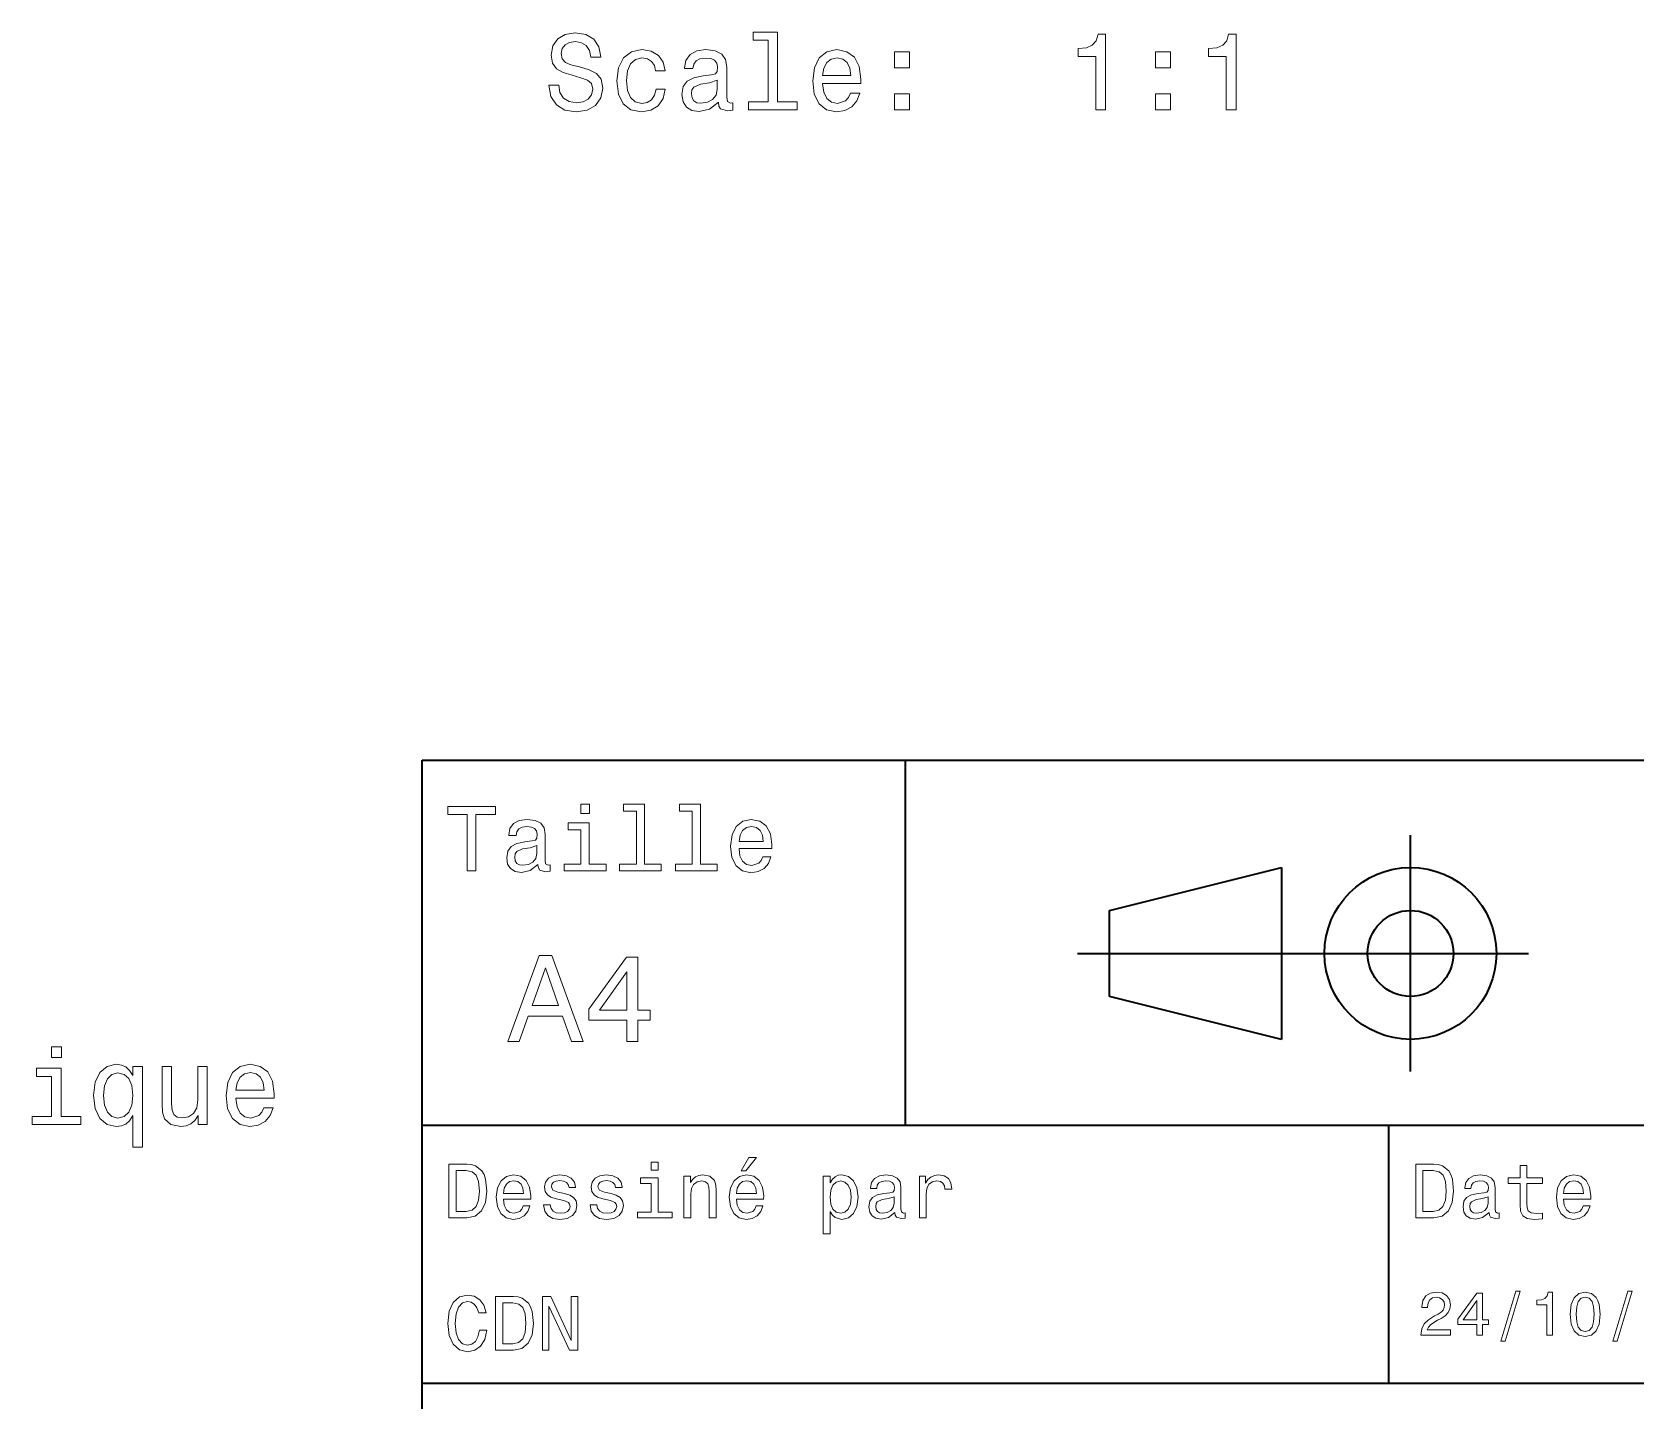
# Model space of a CAD drawing. Extents: x 0 to 297, y 0 to 210.
# Drawn here: x 78.8 to 153.5, y 40.2 to 103.9 of the extents above; entities that cross this region are included whole.
import ezdxf

# ---------------------------------------------------------------- set-up
doc = ezdxf.new("R2010")
doc.units = 0

msp = doc.modelspace()

# ---------------------------------------------------------------- linework, layer by layer
at = {"color": 7, "lineweight": 35}
for p, q in [((97, 10), (97, 70)), ((97, 70), (287, 70)), ((127.5, 61), (148.5, 61)), ((97, 53), (162, 53)), ((97, 41), (162, 41))]:
    msp.add_line(p, q, dxfattribs=at)
at = {"color": 7, "lineweight": 35, "ltscale": 0.425}
msp.add_line((119.5, 53), (119.5, 70), dxfattribs=at)
at = {"color": 7, "lineweight": 35, "ltscale": 0.275}
msp.add_line((143, 55.5), (143, 66.5), dxfattribs=at)
at = {"color": 7, "lineweight": 35, "ltscale": 0.206155}
for p, q in [((129, 63), (137, 65)), ((137, 57), (129, 59))]:
    msp.add_line(p, q, dxfattribs=at)
at = {"color": 7, "lineweight": 35, "ltscale": 0.2}
msp.add_line((137, 65), (137, 57), dxfattribs=at)
at = {"color": 7, "lineweight": 35, "ltscale": 0.1}
msp.add_line((129, 59), (129, 63), dxfattribs=at)
at = {"color": 7, "lineweight": 35, "ltscale": 0.3}
msp.add_line((142, 41), (142, 53), dxfattribs=at)
at = {"color": 7, "lineweight": 13}
for points in [[(103.355461, 101.419731), (102.896523, 101.419731), (102.997391, 100.885147), (103.24955, 100.491776), (103.637878, 100.254745), (104.162376, 100.169014), (104.681831, 100.249702), (105.07016, 100.471603), (105.317276, 100.819588), (105.408051, 101.278519), (105.332405, 101.692062), (105.12059, 101.959358), (104.777649, 102.135872), (104.318718, 102.266991), (103.925346, 102.362816), (103.668137, 102.473763), (103.521889, 102.635147), (103.476494, 102.887314), (103.521889, 103.114258), (103.653008, 103.285728), (103.854736, 103.401718), (104.132118, 103.442062), (104.414536, 103.391632), (104.636436, 103.255463), (104.782692, 103.028519), (104.853294, 102.720886), (105.312233, 102.720886), (105.312233, 102.730972), (105.231537, 103.205032), (104.994507, 103.55806), (104.621307, 103.779961), (104.116989, 103.855606), (103.663094, 103.779961), (103.310066, 103.568146), (103.083122, 103.240334), (103.002434, 102.816704), (103.067993, 102.438461), (103.259636, 102.181259), (103.562233, 102.009789), (103.975777, 101.878662), (104.384277, 101.762672), (104.691917, 101.651718), (104.878517, 101.490334), (104.944077, 101.228088), (104.88356, 100.9608), (104.727219, 100.759071), (104.490189, 100.632988), (104.182549, 100.592644), (103.839607, 100.648117), (103.577362, 100.809502), (103.410934, 101.071747)], [(113.098976, 103.512672), (113.098976, 100.638031), (112.18615, 100.638031), (112.18615, 100.264832), (114.450562, 100.264832), (114.450562, 100.638031), (113.542778, 100.638031), (113.542778, 103.885872), (112.403008, 103.885872), (112.403008, 103.512672)], [(128.349701, 100.264832), (128.808624, 100.264832), (128.808624, 103.790047), (128.465698, 103.790047), (128.374908, 103.482414), (128.193359, 103.275635), (127.915977, 103.154602), (127.532692, 103.114258), (127.532692, 102.756187), (128.349701, 102.756187)], [(134.421738, 100.264832), (134.880676, 100.264832), (134.880676, 103.790047), (134.537735, 103.790047), (134.44696, 103.482414), (134.265396, 103.275635), (133.988022, 103.154602), (133.604736, 103.114258), (133.604736, 102.756187), (134.421738, 102.756187)], [(107.869148, 102.075348), (108.307907, 102.075348), (108.217133, 102.478806), (108.000275, 102.796532), (107.662376, 102.993217), (107.223618, 103.068863), (106.739464, 102.968002), (106.371307, 102.685577), (106.13932, 102.226646), (106.058632, 101.611374), (106.134277, 101.001144), (106.361221, 100.547249), (106.719292, 100.264832), (107.208488, 100.169014), (107.642204, 100.244659), (107.980103, 100.456474), (108.21209, 100.78933), (108.31295, 101.233131), (107.88932, 101.233131), (107.813675, 100.950714), (107.672462, 100.738892), (107.470734, 100.607773), (107.223618, 100.567429), (106.915977, 100.632988), (106.694077, 100.834717), (106.557907, 101.162529), (106.51252, 101.626503), (106.557907, 102.080391), (106.69912, 102.408203), (106.926064, 102.609932), (107.223618, 102.680534), (107.485863, 102.635147), (107.682549, 102.519157), (107.813675, 102.327515)], [(110.789177, 100.617859), (110.789177, 100.60273), (110.814392, 100.431259), (110.890045, 100.310219), (111.207764, 100.214401), (111.45488, 100.254745), (111.45488, 100.597687), (111.348976, 100.582558), (111.207764, 100.648117), (111.182549, 100.849846), (111.182549, 102.251862), (111.122032, 102.609932), (110.945518, 102.862091), (110.637878, 103.01339), (110.204163, 103.068863), (109.780533, 103.008347), (109.46785, 102.836876), (109.271164, 102.569588), (109.205605, 102.21656), (109.205605, 102.186302), (109.604019, 102.186302), (109.63932, 102.398117), (109.750275, 102.549416), (109.931831, 102.64019), (110.189034, 102.675491), (110.43615, 102.650276), (110.612663, 102.574631), (110.718575, 102.443504), (110.753876, 102.261948), (110.733704, 102.050133), (110.653008, 101.944229), (110.451279, 101.893791), (110.073036, 101.853447), (109.63932, 101.762672), (109.33168, 101.601288), (109.150131, 101.349129), (109.09465, 100.975929), (109.145081, 100.643074), (109.301422, 100.395958), (109.553589, 100.239616), (109.901566, 100.184143), (110.37059, 100.290047)], [(115.640762, 101.490334), (117.415977, 101.490334), (117.421021, 101.697105), (117.340332, 102.277077), (117.118423, 102.7108), (116.765404, 102.973045), (116.296379, 103.068863), (115.837448, 102.968002), (115.484421, 102.685577), (115.257477, 102.226646), (115.176788, 101.62146), (115.252434, 101.001144), (115.479378, 100.547249), (115.827362, 100.264832), (116.28125, 100.169014), (116.674622, 100.234573), (116.997391, 100.406044), (117.234421, 100.678375), (117.37059, 101.041489), (116.931831, 101.041489), (116.841049, 100.83976), (116.709923, 100.688461), (116.336731, 100.567429), (116.049263, 100.622902), (115.832405, 100.799416), (115.691193, 101.086876), (115.640762, 101.475204)], [(115.640762, 101.863533), (115.696236, 102.211517), (115.832405, 102.468719), (116.039177, 102.625061), (116.311508, 102.680534), (116.578804, 102.625061), (116.785576, 102.468719), (116.911652, 102.211517), (116.957047, 101.863533)], [(118.984421, 102.221603), (119.680389, 102.221603), (119.680389, 102.973045), (118.984421, 102.973045)], [(131.12851, 102.221603), (131.824478, 102.221603), (131.824478, 102.973045), (131.12851, 102.973045)], [(110.738747, 101.212959), (110.678223, 100.950714), (110.516846, 100.748978), (110.274765, 100.617859), (109.977219, 100.572472), (109.785576, 100.597687), (109.649406, 100.678375), (109.563675, 100.819588), (109.538452, 101.016273), (109.558632, 101.192787), (109.63932, 101.318863), (109.96209, 101.460075), (110.37059, 101.520592), (110.738747, 101.641632)], [(118.984421, 100.264832), (119.680389, 100.264832), (119.680389, 101.016273), (118.984421, 101.016273)], [(131.12851, 100.264832), (131.824478, 100.264832), (131.824478, 101.016273), (131.12851, 101.016273)], [(104.786743, 67.940918), (104.384727, 67.940918), (104.384727, 67.508644), (104.786743, 67.508644)], [(106.969742, 67.621033), (106.969742, 65.157059), (106.187317, 65.157059), (106.187317, 64.837173), (108.128242, 64.837173), (108.128242, 65.157059), (107.350143, 65.157059), (107.350143, 67.940918), (106.373199, 67.940918), (106.373199, 67.621033)], [(109.572044, 67.621033), (109.572044, 65.157059), (108.789627, 65.157059), (108.789627, 64.837173), (110.730545, 64.837173), (110.730545, 65.157059), (109.952454, 65.157059), (109.952454, 67.940918), (108.975502, 67.940918), (108.975502, 67.621033)], [(99.102303, 64.837173), (99.5, 64.837173), (99.5, 67.47406), (100.407784, 67.47406), (100.407784, 67.837173), (98.190201, 67.837173), (98.190201, 67.47406), (99.102303, 67.47406)], [(102.387611, 65.139771), (102.387611, 65.126801), (102.409225, 64.979828), (102.47406, 64.876076), (102.746399, 64.793945), (102.958214, 64.828529), (102.958214, 65.122475), (102.867432, 65.109505), (102.746399, 65.165703), (102.724785, 65.338615), (102.724785, 66.540344), (102.672913, 66.84726), (102.521614, 67.0634), (102.257927, 67.193085), (101.886169, 67.240631), (101.523056, 67.188759), (101.255043, 67.041786), (101.086456, 66.812675), (101.030258, 66.510086), (101.030258, 66.484146), (101.371758, 66.484146), (101.402016, 66.665703), (101.497116, 66.795387), (101.65274, 66.873199), (101.873199, 66.903458), (102.085014, 66.881844), (102.236313, 66.817001), (102.327087, 66.704605), (102.357346, 66.548988), (102.340057, 66.367432), (102.270897, 66.276657), (102.097984, 66.233429), (101.773773, 66.198845), (101.402016, 66.121033), (101.138329, 65.982704), (100.982712, 65.766571), (100.935158, 65.446686), (100.978386, 65.161385), (101.112389, 64.949562), (101.328529, 64.815559), (101.626801, 64.768013), (102.028816, 64.858788)], [(111.750717, 65.887604), (113.272339, 65.887604), (113.276657, 66.064842), (113.207497, 66.561958), (113.017288, 66.933716), (112.714699, 67.158501), (112.312683, 67.240631), (111.919312, 67.154175), (111.616714, 66.912102), (111.422188, 66.51873), (111.353027, 66), (111.41787, 65.4683), (111.612396, 65.079247), (111.91066, 64.837173), (112.299713, 64.755043), (112.636887, 64.811234), (112.913544, 64.958214), (113.116714, 65.191643), (113.233429, 65.502876), (112.857346, 65.502876), (112.779541, 65.329971), (112.667145, 65.200287), (112.34726, 65.096542), (112.100868, 65.144089), (111.914986, 65.295387), (111.793945, 65.541786), (111.750717, 65.874634)], [(104.773773, 65.157059), (104.773773, 67.080688), (103.796829, 67.080688), (103.796829, 66.756485), (104.393372, 66.756485), (104.393372, 65.157059), (103.615273, 65.157059), (103.615273, 64.837173), (105.560516, 64.837173), (105.560516, 65.157059)], [(111.750717, 66.207489), (111.798271, 66.50576), (111.914986, 66.726219), (112.092216, 66.860229), (112.325653, 66.907776), (112.554756, 66.860229), (112.731987, 66.726219), (112.840057, 66.50576), (112.878967, 66.207489)], [(102.344383, 65.649857), (102.292511, 65.425072), (102.154182, 65.252159), (101.946686, 65.139771), (101.691643, 65.100861), (101.527374, 65.122475), (101.41066, 65.191643), (101.337173, 65.312675), (101.315559, 65.481262), (101.332855, 65.632561), (101.402016, 65.740631), (101.678673, 65.861671), (102.028816, 65.913544), (102.344383, 66.017288)], [(100.982712, 56.9049), (101.51297, 56.9049), (101.933716, 58.080692), (103.530258, 58.080692), (103.951012, 56.9049), (104.492798, 56.9049), (103.028816, 60.910664), (102.440926, 60.910664)], [(106.521614, 56.9049), (107.040344, 56.9049), (107.040344, 57.896255), (107.610954, 57.896255), (107.610954, 58.357349), (107.040344, 58.357349), (107.040344, 60.818443), (106.515854, 60.818443), (104.763687, 58.403458), (104.763687, 57.896255), (106.521614, 57.896255)], [(102.118156, 58.570606), (102.734871, 60.334293), (103.351585, 58.570606)], [(105.247841, 58.357349), (106.521614, 60.149857), (106.521614, 58.357349)], [(80.211693, 56.657009), (79.742676, 56.657009), (79.742676, 56.152687), (80.211693, 56.152687)], [(80.196564, 53.409172), (80.196564, 55.653408), (79.056793, 55.653408), (79.056793, 55.275166), (79.752762, 55.275166), (79.752762, 53.409172), (78.844978, 53.409172), (78.844978, 53.035973), (81.114426, 53.035973), (81.114426, 53.409172)], [(83.540222, 55.3256), (83.383881, 55.552544), (83.207367, 55.713928), (83.000595, 55.804703), (82.763565, 55.840008), (82.334892, 55.739143), (82.002037, 55.456722), (81.785179, 55.002831), (81.709534, 54.392601), (81.785179, 53.777328), (82.002037, 53.323437), (82.334892, 53.035973), (82.763565, 52.940151), (83.000595, 52.970409), (83.202332, 53.056145), (83.378838, 53.212486), (83.540222, 53.449516), (83.540222, 51.98698), (83.984024, 51.98698), (83.984024, 55.744186), (83.540222, 55.744186)], [(82.163422, 54.392601), (82.208809, 54.84145), (82.350021, 55.169258), (82.561836, 55.370987), (82.839218, 55.441593), (83.131721, 55.370987), (83.353622, 55.174301), (83.484741, 54.846493), (83.535179, 54.392601), (83.484741, 53.933666), (83.353622, 53.605858), (83.131721, 53.404129), (82.839218, 53.338566), (82.561836, 53.404129), (82.350021, 53.605858), (82.208809, 53.938709)], [(86.999878, 55.744186), (86.556076, 55.744186), (86.556076, 54.180786), (86.505638, 53.817673), (86.35939, 53.555424), (86.132439, 53.394043), (85.834885, 53.343609), (85.597855, 53.383957), (85.446564, 53.504993), (85.360825, 53.711765), (85.340652, 54.004272), (85.340652, 55.744186), (84.896851, 55.744186), (84.896851, 53.963928), (84.91198, 53.605858), (85.007797, 53.308308), (85.300308, 53.035973), (85.769333, 52.940151), (86.021484, 52.975452), (86.23835, 53.066231), (86.424942, 53.222572), (86.576248, 53.449516), (86.576248, 53.035973), (86.999878, 53.035973)], [(88.336334, 54.261478), (90.111542, 54.261478), (90.116592, 54.46825), (90.035896, 55.048222), (89.813995, 55.481937), (89.460968, 55.744186), (88.991951, 55.840008), (88.53302, 55.739143), (88.179993, 55.456722), (87.953049, 54.997787), (87.872353, 54.392601), (87.947998, 53.772285), (88.174942, 53.318394), (88.522934, 53.035973), (88.976822, 52.940151), (89.370193, 53.005714), (89.692963, 53.177181), (89.929993, 53.449516), (90.066162, 53.81263), (89.627396, 53.81263), (89.536621, 53.610901), (89.405495, 53.459602), (89.032295, 53.338566), (88.744827, 53.394043), (88.527969, 53.570557), (88.386765, 53.858017), (88.336334, 54.246346)], [(88.336334, 54.634674), (88.3918, 54.982658), (88.527969, 55.239864), (88.734741, 55.396202), (89.00708, 55.451679), (89.274368, 55.396202), (89.48114, 55.239864), (89.607224, 54.982658), (89.652611, 54.634674)], [(99.080688, 51.190563), (98.248558, 51.190563), (98.248558, 48.690563), (99.080688, 48.690563), (99.473343, 48.769814), (99.765129, 49.011169), (99.945244, 49.40382), (100.010086, 49.940563), (99.952446, 50.488113), (99.880402, 50.70425), (99.779541, 50.877163), (99.487755, 51.111313), (99.296829, 51.168949)], [(99.055473, 50.891571), (99.329254, 50.837536), (99.516571, 50.671829), (99.628242, 50.376442), (99.664268, 49.940563), (99.624641, 49.519093), (99.51297, 49.223705), (99.322044, 49.047192), (99.055473, 48.989555), (98.583572, 48.989555), (98.583572, 50.891571)], [(107.992798, 51.27702), (107.657784, 51.27702), (107.657784, 50.916786), (107.992798, 50.916786)], [(111.84726, 50.88797), (112.059799, 50.88797), (112.560516, 51.500362), (112.207489, 51.500362)], [(144.080688, 51.190563), (143.248566, 51.190563), (143.248566, 48.690563), (144.080688, 48.690563), (144.473343, 48.769814), (144.765137, 49.011169), (144.945251, 49.40382), (145.010086, 49.940563), (144.952454, 50.488113), (144.880402, 50.70425), (144.779541, 50.877163), (144.487747, 51.111313), (144.296829, 51.168949)], [(144.055481, 50.891571), (144.329254, 50.837536), (144.516571, 50.671829), (144.628235, 50.376442), (144.664261, 49.940563), (144.624634, 49.519093), (144.51297, 49.223705), (144.322052, 49.047192), (144.055481, 48.989555), (143.583572, 48.989555), (143.583572, 50.891571)], [(148.100861, 50.289986), (148.100861, 49.320965), (148.122482, 49.007565), (148.223343, 48.791428), (148.425079, 48.665348), (148.767288, 48.62212), (149.141937, 48.640129), (149.141937, 48.913906), (148.868149, 48.892292), (148.619598, 48.921112), (148.486313, 49.011169), (148.42868, 49.162464), (148.417862, 49.375), (148.417862, 50.289986), (149.141937, 50.289986), (149.141937, 50.560158), (148.417862, 50.560158), (148.417862, 51.125721), (148.100861, 51.125721), (148.100861, 50.560158), (147.553314, 50.560158), (147.553314, 50.289986)], [(100.784584, 49.565922), (102.052597, 49.565922), (102.056198, 49.713619), (101.998558, 50.127884), (101.840057, 50.437683), (101.587898, 50.625), (101.252884, 50.693443), (100.925072, 50.621399), (100.672913, 50.41967), (100.510803, 50.091862), (100.453171, 49.659584), (100.507202, 49.216499), (100.669312, 48.892292), (100.91787, 48.690563), (101.242073, 48.62212), (101.523056, 48.668949), (101.753601, 48.791428), (101.922913, 48.98595), (102.020172, 49.245319), (101.706772, 49.245319), (101.64193, 49.101227), (101.548271, 48.993156), (101.2817, 48.9067), (101.07637, 48.946327), (100.921471, 49.072407), (100.820602, 49.27774), (100.784584, 49.555115)], [(100.784584, 49.832493), (100.824211, 50.081055), (100.921471, 50.264771), (101.069168, 50.376442), (101.263687, 50.416069), (101.454613, 50.376442), (101.602303, 50.264771), (101.69236, 50.081055), (101.724785, 49.832493)], [(103.623199, 49.818085), (103.317001, 49.890129), (103.090057, 49.972984), (103.014412, 50.142292), (103.036026, 50.261169), (103.111671, 50.347622), (103.234146, 50.401657), (103.41066, 50.423271), (103.579971, 50.401657), (103.713257, 50.336815), (103.799713, 50.239555), (103.835732, 50.109871), (104.145531, 50.109871), (104.145531, 50.117077), (104.091499, 50.351227), (103.943802, 50.534943), (103.713257, 50.650219), (103.41066, 50.693443), (103.104469, 50.650219), (102.881126, 50.531342), (102.740631, 50.354828), (102.697403, 50.131485), (102.729828, 49.915348), (102.830688, 49.76405), (102.996399, 49.655983), (103.237755, 49.580334), (103.590775, 49.493877), (103.806915, 49.40382), (103.864555, 49.331772), (103.886169, 49.223705), (103.853745, 49.09042), (103.767288, 48.989555), (103.626801, 48.924713), (103.439484, 48.903099), (103.241356, 48.924713), (103.09726, 49.000362), (103, 49.122841), (102.960373, 49.292149), (102.654175, 49.292149), (102.704613, 49.003963), (102.852303, 48.795029), (103.086456, 48.668949), (103.41066, 48.62212), (103.749283, 48.668949), (103.997841, 48.795029), (104.149139, 48.996758), (104.203171, 49.259727), (104.163544, 49.486671), (104.051872, 49.641571), (103.868156, 49.742435)], [(105.791786, 49.818085), (105.485588, 49.890129), (105.258644, 49.972984), (105.182999, 50.142292), (105.204613, 50.261169), (105.280258, 50.347622), (105.40274, 50.401657), (105.579254, 50.423271), (105.748558, 50.401657), (105.881844, 50.336815), (105.9683, 50.239555), (106.004326, 50.109871), (106.314117, 50.109871), (106.314117, 50.117077), (106.260086, 50.351227), (106.112396, 50.534943), (105.881844, 50.650219), (105.579254, 50.693443), (105.273056, 50.650219), (105.049713, 50.531342), (104.909225, 50.354828), (104.865997, 50.131485), (104.898415, 49.915348), (104.999283, 49.76405), (105.164986, 49.655983), (105.406342, 49.580334), (105.759369, 49.493877), (105.975502, 49.40382), (106.033142, 49.331772), (106.054756, 49.223705), (106.022339, 49.09042), (105.935883, 48.989555), (105.795387, 48.924713), (105.60807, 48.903099), (105.409943, 48.924713), (105.265854, 49.000362), (105.168587, 49.122841), (105.12896, 49.292149), (104.822769, 49.292149), (104.873199, 49.003963), (105.020897, 48.795029), (105.255043, 48.668949), (105.579254, 48.62212), (105.91787, 48.668949), (106.166428, 48.795029), (106.317726, 48.996758), (106.371758, 49.259727), (106.33213, 49.486671), (106.220459, 49.641571), (106.036743, 49.742435)], [(107.981987, 48.957134), (107.981987, 50.560158), (107.16787, 50.560158), (107.16787, 50.289986), (107.664986, 50.289986), (107.664986, 48.957134), (107.016571, 48.957134), (107.016571, 48.690563), (108.637611, 48.690563), (108.637611, 48.957134)], [(109.181557, 48.690563), (109.498558, 48.690563), (109.498558, 49.807278), (109.530983, 50.063042), (109.635445, 50.250362), (109.797546, 50.365635), (110.013687, 50.408863), (110.1866, 50.372841), (110.29467, 50.275578), (110.348701, 50.113472), (110.366714, 49.897335), (110.366714, 48.690563), (110.683716, 48.690563), (110.683716, 49.962177), (110.669312, 50.217941), (110.604469, 50.430477), (110.39193, 50.625), (110.060516, 50.693443), (109.876801, 50.668228), (109.721901, 50.599785), (109.588615, 50.484512), (109.484146, 50.329613), (109.484146, 50.625), (109.181557, 50.625)], [(111.627518, 49.565922), (112.895531, 49.565922), (112.899132, 49.713619), (112.841499, 50.127884), (112.682999, 50.437683), (112.430832, 50.625), (112.095825, 50.693443), (111.768013, 50.621399), (111.515854, 50.41967), (111.353745, 50.091862), (111.296112, 49.659584), (111.350143, 49.216499), (111.512245, 48.892292), (111.760803, 48.690563), (112.085014, 48.62212), (112.365997, 48.668949), (112.596542, 48.791428), (112.765854, 48.98595), (112.863113, 49.245319), (112.549713, 49.245319), (112.484871, 49.101227), (112.391212, 48.993156), (112.124641, 48.9067), (111.919312, 48.946327), (111.764412, 49.072407), (111.663544, 49.27774), (111.627518, 49.555115)], [(111.627518, 49.832493), (111.667145, 50.081055), (111.764412, 50.264771), (111.912102, 50.376442), (112.106628, 50.416069), (112.297546, 50.376442), (112.445244, 50.264771), (112.535301, 50.081055), (112.567726, 49.832493)], [(115.986313, 50.326012), (115.986313, 50.625), (115.669312, 50.625), (115.669312, 47.941284), (115.986313, 47.941284), (115.986313, 48.98595), (116.097984, 48.816643), (116.22406, 48.704971), (116.541069, 48.62212), (116.843658, 48.690563), (117.081413, 48.895893), (117.236313, 49.2201), (117.293945, 49.659584), (117.236313, 50.095463), (117.081413, 50.41967), (116.843658, 50.621399), (116.541069, 50.693443), (116.368156, 50.671829), (116.220459, 50.603386), (116.094383, 50.488113)], [(116.48703, 48.9067), (116.274498, 48.953533), (116.119598, 49.097622), (116.022339, 49.331772), (115.989914, 49.659584), (116.022339, 49.983791), (116.119598, 50.217941), (116.274498, 50.358429), (116.48703, 50.408863), (116.681557, 50.358429), (116.836456, 50.21434), (116.933716, 49.98019), (116.969742, 49.659584), (116.933716, 49.335377), (116.836456, 49.097622), (116.681557, 48.953533)], [(119.005043, 48.942726), (119.005043, 48.931919), (119.023056, 48.809441), (119.077087, 48.722984), (119.304031, 48.654541), (119.480545, 48.683357), (119.480545, 48.928314), (119.4049, 48.917507), (119.304031, 48.96434), (119.286026, 49.108429), (119.286026, 50.109871), (119.242798, 50.365635), (119.116714, 50.54575), (118.896973, 50.65382), (118.587173, 50.693443), (118.284584, 50.650219), (118.061241, 50.52774), (117.920746, 50.336815), (117.873917, 50.084656), (117.873917, 50.063042), (118.158501, 50.063042), (118.183716, 50.21434), (118.26297, 50.322407), (118.392654, 50.387249), (118.57637, 50.412464), (118.752884, 50.394455), (118.878967, 50.34042), (118.954613, 50.246758), (118.979828, 50.117077), (118.965416, 49.965778), (118.907784, 49.890129), (118.763687, 49.854107), (118.493515, 49.825291), (118.183716, 49.760448), (117.963974, 49.645176), (117.834297, 49.465057), (117.79467, 49.19849), (117.830688, 48.960735), (117.942368, 48.784222), (118.122482, 48.67255), (118.37104, 48.632927), (118.706055, 48.708576)], [(120.143372, 48.690563), (120.460373, 48.690563), (120.460373, 49.796471), (120.492798, 50.063042), (120.590057, 50.253963), (120.748558, 50.369236), (120.961098, 50.408863), (121.119598, 50.383648), (121.238472, 50.3116), (121.310516, 50.189121), (121.335739, 50.023415), (121.656342, 50.023415), (121.613113, 50.315205), (121.49424, 50.524136), (121.296112, 50.650219), (121.02594, 50.693443), (120.842224, 50.664627), (120.683716, 50.592579), (120.543228, 50.4701), (120.431557, 50.304398), (120.431557, 50.625), (120.143372, 50.625)], [(146.656342, 48.942726), (146.656342, 48.931919), (146.674347, 48.809441), (146.728394, 48.722984), (146.955338, 48.654541), (147.131851, 48.683357), (147.131851, 48.928314), (147.056198, 48.917507), (146.955338, 48.96434), (146.937317, 49.108429), (146.937317, 50.109871), (146.894089, 50.365635), (146.768005, 50.54575), (146.548264, 50.65382), (146.23848, 50.693443), (145.935883, 50.650219), (145.71254, 50.52774), (145.572052, 50.336815), (145.525223, 50.084656), (145.525223, 50.063042), (145.809799, 50.063042), (145.835022, 50.21434), (145.914261, 50.322407), (146.043945, 50.387249), (146.227661, 50.412464), (146.404175, 50.394455), (146.530258, 50.34042), (146.605911, 50.246758), (146.631119, 50.117077), (146.616714, 49.965778), (146.559082, 49.890129), (146.414978, 49.854107), (146.144806, 49.825291), (145.835022, 49.760448), (145.61528, 49.645176), (145.485596, 49.465057), (145.445969, 49.19849), (145.481995, 48.960735), (145.593658, 48.784222), (145.773773, 48.67255), (146.022339, 48.632927), (146.357346, 48.708576)], [(150.121765, 49.565922), (151.389771, 49.565922), (151.393372, 49.713619), (151.335739, 50.127884), (151.177231, 50.437683), (150.925079, 50.625), (150.590057, 50.693443), (150.262253, 50.621399), (150.010086, 50.41967), (149.847977, 50.091862), (149.790344, 49.659584), (149.844376, 49.216499), (150.006485, 48.892292), (150.255051, 48.690563), (150.579254, 48.62212), (150.860229, 48.668949), (151.090775, 48.791428), (151.260086, 48.98595), (151.357346, 49.245319), (151.043945, 49.245319), (150.979111, 49.101227), (150.885452, 48.993156), (150.618881, 48.9067), (150.413544, 48.946327), (150.258652, 49.072407), (150.157776, 49.27774), (150.121765, 49.555115)], [(150.121765, 49.832493), (150.161377, 50.081055), (150.258652, 50.264771), (150.406342, 50.376442), (150.600861, 50.416069), (150.791794, 50.376442), (150.939484, 50.264771), (151.029541, 50.081055), (151.061966, 49.832493)], [(118.969025, 49.367798), (118.925797, 49.180477), (118.810516, 49.036385), (118.637611, 48.942726), (118.425072, 48.910305), (118.288185, 48.928314), (118.190926, 48.98595), (118.129684, 49.086815), (118.111671, 49.227306), (118.126083, 49.353386), (118.183716, 49.443443), (118.414268, 49.544312), (118.706055, 49.587536), (118.969025, 49.673992)], [(146.620316, 49.367798), (146.577087, 49.180477), (146.461823, 49.036385), (146.28891, 48.942726), (146.07637, 48.910305), (145.939484, 48.928314), (145.842224, 48.98595), (145.780975, 49.086815), (145.76297, 49.227306), (145.777374, 49.353386), (145.835022, 49.443443), (146.065567, 49.544312), (146.357346, 49.587536), (146.620316, 49.673992)], [(99.66787, 43.460373), (99.595818, 43.15778), (99.476944, 42.941643), (99.311241, 42.808357), (99.116714, 42.765129), (98.882568, 42.829971), (98.698845, 43.024494), (98.57637, 43.341499), (98.536743, 43.780979), (98.57637, 44.216858), (98.695244, 44.537464), (98.87896, 44.731987), (99.116714, 44.80043), (99.289627, 44.764408), (99.437317, 44.663544), (99.552597, 44.501442), (99.631844, 44.278099), (99.97406, 44.278099), (99.865997, 44.620316), (99.678673, 44.879681), (99.422913, 45.041786), (99.116714, 45.099422), (98.734871, 45.009365), (98.443085, 44.757202), (98.25576, 44.342937), (98.190926, 43.780979), (98.25576, 43.219021), (98.443085, 42.804756), (98.734871, 42.548992), (99.116714, 42.462536), (99.451729, 42.530979), (99.721901, 42.721901), (99.912827, 43.035301), (100.013687, 43.460373)], [(101.249283, 45.030979), (100.417145, 45.030979), (100.417145, 42.530979), (101.249283, 42.530979), (101.64193, 42.610229), (101.933716, 42.851585), (102.113831, 43.244236), (102.178673, 43.780979), (102.12104, 44.328529), (102.048988, 44.544666), (101.948128, 44.717579), (101.656342, 44.951729), (101.465416, 45.009365)], [(102.600143, 42.530979), (102.899139, 42.530979), (102.899139, 44.580692), (103.857346, 42.530979), (104.242798, 42.530979), (104.242798, 45.030979), (103.940201, 45.030979), (103.940201, 42.981266), (102.992798, 45.030979), (102.600143, 45.030979)], [(143.489914, 43.224785), (144.864563, 43.224785), (144.864563, 43.472622), (143.778107, 43.472622), (143.838623, 43.60807), (143.942368, 43.720463), (144.262253, 43.925072), (144.432281, 44.011528), (144.622482, 44.135448), (144.757935, 44.279541), (144.835739, 44.44957), (144.864563, 44.642651), (144.815567, 44.884727), (144.680115, 45.074928), (144.472626, 45.195965), (144.20462, 45.239193), (143.927963, 45.190201), (143.71759, 45.054756), (143.582138, 44.838619), (143.536026, 44.553314), (143.536026, 44.51297), (143.798279, 44.51297), (143.798279, 44.536022), (143.824219, 44.731991), (143.902023, 44.876083), (144.02594, 44.9683), (144.190201, 45), (144.357361, 44.971184), (144.481277, 44.899136), (144.561966, 44.786743), (144.59079, 44.645535), (144.570602, 44.51297), (144.515854, 44.400578), (144.42363, 44.302593), (144.296829, 44.216141), (144.126801, 44.12392), (143.844391, 43.945248), (143.645538, 43.755043), (143.52739, 43.524498), (143.489914, 43.233429)], [(146.086456, 43.224785), (146.345825, 43.224785), (146.345825, 43.720463), (146.631134, 43.720463), (146.631134, 43.951008), (146.345825, 43.951008), (146.345825, 45.181557), (146.083572, 45.181557), (145.207504, 43.974064), (145.207504, 43.720463), (146.086456, 43.720463)], [(145.44957, 43.951008), (146.086456, 44.847263), (146.086456, 43.951008)], [(147.213257, 42.956772), (147.412109, 42.956772), (148.109512, 45.279541), (147.907791, 45.279541)], [(149.345825, 43.224785), (149.608078, 43.224785), (149.608078, 45.239193), (149.412109, 45.239193), (149.360229, 45.0634), (149.256485, 44.945248), (149.097992, 44.876083), (148.878967, 44.853027), (148.878967, 44.648415), (149.345825, 44.648415)], [(150.438049, 44.201729), (150.481277, 43.749279), (150.616714, 43.426514), (150.832855, 43.230549), (151.132568, 43.167149), (151.429398, 43.230549), (151.645538, 43.426514), (151.778107, 43.749279), (151.824219, 44.201729), (151.778107, 44.651299), (151.723343, 44.829971), (151.645538, 44.976948), (151.429398, 45.172913), (151.132568, 45.239193), (150.832855, 45.172913), (150.616714, 44.974064), (150.481277, 44.651299)], [(150.714706, 44.201729), (150.737762, 44.550434), (150.809799, 44.801155), (150.939484, 44.948128), (151.132568, 45), (151.322769, 44.948128), (151.452454, 44.801155), (151.524506, 44.550434), (151.547562, 44.201729), (151.524506, 43.850143), (151.452454, 43.599426), (151.322769, 43.45245), (151.132568, 43.403458), (150.939484, 43.45245), (150.809799, 43.599426), (150.737762, 43.850143)], [(152.417877, 42.956772), (152.616714, 42.956772), (153.314133, 45.279541), (153.112396, 45.279541)], [(101.22406, 44.731987), (101.497841, 44.677952), (101.685158, 44.512245), (101.796829, 44.216858), (101.832855, 43.780979), (101.793228, 43.359509), (101.681557, 43.064121), (101.490631, 42.887608), (101.22406, 42.829971), (100.752159, 42.829971), (100.752159, 44.731987)]]:
    msp.add_lwpolyline(points, close=True, dxfattribs=at)
at = {"color": 7, "lineweight": 35}
for radius in [4, 2]:
    msp.add_circle((143, 61), radius, dxfattribs=at)

doc.saveas('drawing.dxf')
